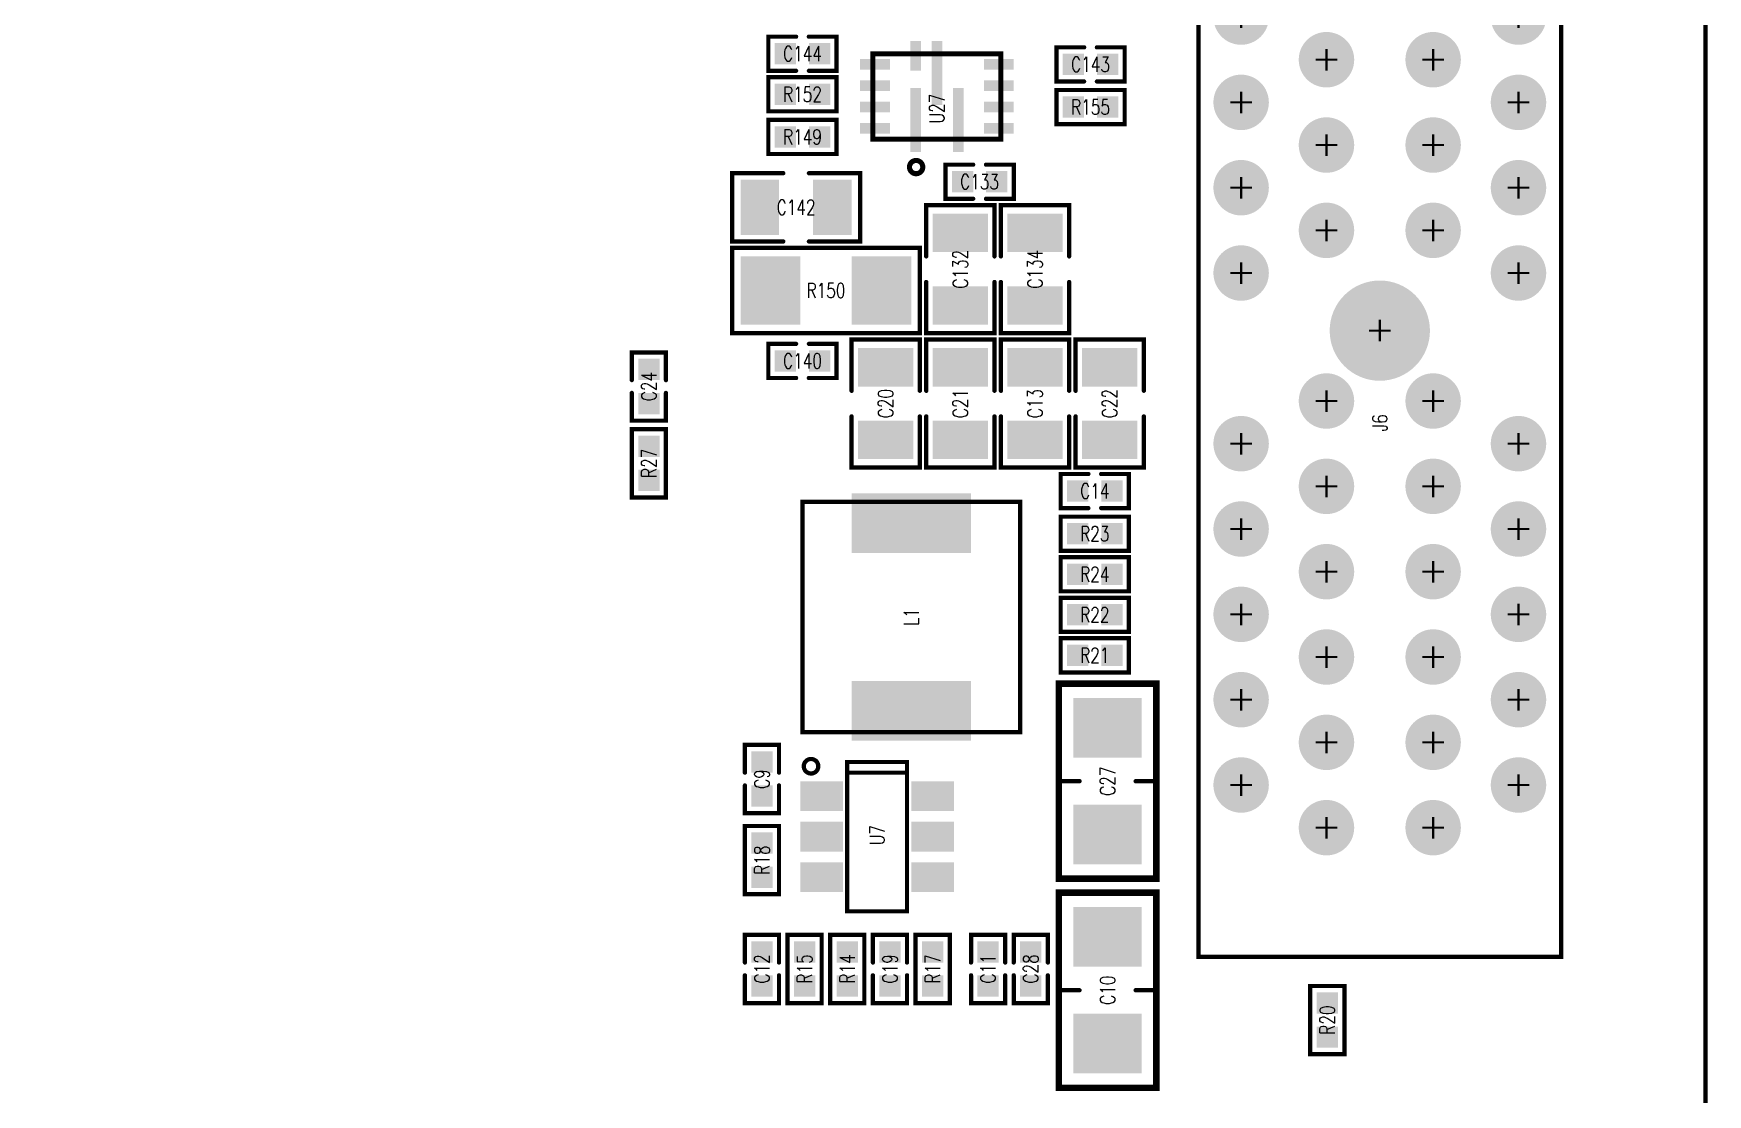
# Model space of a CAD drawing. Extents: x -4 to 157, y -7 to 87.
# Drawn here: x 117.33 to 156.56, y 36.11 to 60.98 of the extents above; entities that cross this region are included whole.
import ezdxf
from ezdxf.enums import TextEntityAlignment as Align

# ---------------------------------------------------------------- set-up
doc = ezdxf.new("R2010")
doc.units = 0
for name, color, linetype in [('BOARD_OUTLINE_00', 254, 'CONTINUOUS'), ('DRIL_PLTE_THRU_01', 3, 'CONTINUOUS'), ('DRIL_PLTE_THRU_02', 171, 'CONTINUOUS'), ('DRIL_PLTE_THRU_03', 222, 'CONTINUOUS'), ('DRIL_PLTE_THRU_04', 2, 'CONTINUOUS'), ('DRIL_SYMBOL', 254, 'CONTINUOUS'), ('PADS_BOT', 56, 'CONTINUOUS'), ('PADS_INNER', 96, 'CONTINUOUS'), ('PADS_TOP', 96, 'CONTINUOUS'), ('PART_NAME_126', 6, 'CONTINUOUS'), ('PART_TOP_2DLINE_00', 255, 'CONTINUOUS'), ('PART_TOP_2DLINE_126', 255, 'CONTINUOUS')]:
    doc.layers.add(name, color=color, linetype=linetype)
doc.styles.add('W0$05', font='simplex', dxfattribs={"width": 0.75})

# ---------------------------------------------------------------- blocks, each defined once
blk = doc.blocks.new('BOARD_5')
at = {"layer": 'BOARD_OUTLINE_00', "const_width": 0.1}
blk.add_lwpolyline([(0, -3.5, -0.414214), (3.5, 0), (156.51, 0, -0.414214), (160.01, -3.5), (160.01, -86.52, -0.414214), (156.51, -90.02), (3.5, -90.02, -0.414214), (0, -86.52)], format="xyb", close=True, dxfattribs=at)
blk = doc.blocks.new('SMOOTH_0$1016')
at = {"const_width": 0.0508}
blk.add_lwpolyline([(-0.0254, 0, 1), (0.0254, 0, 1)], format="xyb", close=True, dxfattribs=at)
blk = doc.blocks.new('SMOOTH_0$1524')
at = {"const_width": 0.0762}
blk.add_lwpolyline([(-0.0381, 0, 1), (0.0381, 0, 1)], format="xyb", close=True, dxfattribs=at)
blk = doc.blocks.new('PART_BODY_TOP_277')
at = {"layer": 'PART_TOP_2DLINE_126', "const_width": 0.152}
blk.add_lwpolyline([(-2.286, -1.143), (-2.286, 1.143), (2.286, 1.143), (2.286, -1.143)], close=True, dxfattribs=at)
at = {"layer": 'PART_TOP_2DLINE_126', "const_width": 0.102}
for points in [[(0, 1.166), (0, 0.658)], [(0, -1.166), (0, -0.658)]]:
    blk.add_lwpolyline(points, dxfattribs=at)
at = {"layer": 'PART_TOP_2DLINE_126'}
for name, p in [('SMOOTH_0$1524', (-2.286, 1.143)), ('SMOOTH_0$1016', (0, 1.166)), ('SMOOTH_0$1524', (2.286, 1.143)), ('SMOOTH_0$1016', (0, 0.658)), ('SMOOTH_0$1016', (0, -0.658)), ('SMOOTH_0$1524', (-2.286, -1.143)), ('SMOOTH_0$1016', (0, -1.166)), ('SMOOTH_0$1524', (2.286, -1.143))]:
    blk.add_blockref(name, p, dxfattribs=at)
blk = doc.blocks.new('DRIL_HOLE_0')
blk.add_lwpolyline([(0, 0, 1), (0, 0, 1)], format="xyb", close=True)
blk = doc.blocks.new('PAD_0')
blk.add_lwpolyline([(0, 0, 1), (0, 0, 1)], format="xyb", close=True)
blk = doc.blocks.new('PAD_13')
at = {"const_width": 1.397}
blk.add_lwpolyline([(-0.8001, 0), (0.8001, 0)], dxfattribs=at)
blk = doc.blocks.new('STK_TOP_9')
at = {"layer": 'DRIL_PLTE_THRU_01'}
blk.add_blockref('DRIL_HOLE_0', (0, 0), dxfattribs=at)
at = {"layer": 'DRIL_PLTE_THRU_02'}
blk.add_blockref('DRIL_HOLE_0', (0, 0), dxfattribs=at)
at = {"layer": 'DRIL_PLTE_THRU_03'}
blk.add_blockref('DRIL_HOLE_0', (0, 0), dxfattribs=at)
at = {"layer": 'DRIL_PLTE_THRU_04'}
blk.add_blockref('DRIL_HOLE_0', (0, 0), dxfattribs=at)
at = {"layer": 'PADS_BOT'}
blk.add_blockref('PAD_0', (0, 0), dxfattribs=at)
at = {"layer": 'PADS_INNER'}
blk.add_blockref('PAD_0', (0, 0), dxfattribs=at)
at = {"layer": 'PADS_TOP', "rotation": 90}
blk.add_blockref('PAD_13', (0, 0), dxfattribs=at)
blk = doc.blocks.new('SYM_TOP_7')
for name, p in [('PART_BODY_TOP_277', (0, 0)), ('STK_TOP_9', (-1.249934, 0)), ('STK_TOP_9', (1.249934, 0))]:
    blk.add_blockref(name, p)
blk = doc.blocks.new('PART_TOP_4')
blk.add_blockref('SYM_TOP_7', (0, 0))
at = {"layer": 'PART_NAME_126', "style": 'W0$05', "width": 0.75}
blk.add_text('C10', height=0.35, rotation=180, dxfattribs=at).set_placement((0, 0), align=Align.MIDDLE_CENTER)
blk = doc.blocks.new('SMOOTH_0$1')
at = {"const_width": 0.05}
blk.add_lwpolyline([(-0.025, 0, 1), (0.025, 0, 1)], format="xyb", close=True, dxfattribs=at)
blk = doc.blocks.new('PART_BODY_TOP_275')
at = {"layer": 'PART_TOP_2DLINE_126', "const_width": 0.1}
for points in [[(-0.15, 0.4), (-0.8, 0.4), (-0.8, -0.4), (-0.15, -0.4)], [(0.15, -0.4), (0.8, -0.4), (0.8, 0.4), (0.15, 0.4)]]:
    blk.add_lwpolyline(points, dxfattribs=at)
at = {"layer": 'PART_TOP_2DLINE_126'}
for p in [(-0.8, 0.4), (-0.15, 0.4), (0.15, 0.4), (0.8, 0.4), (-0.8, -0.4), (-0.15, -0.4), (0.15, -0.4), (0.8, -0.4)]:
    blk.add_blockref('SMOOTH_0$1', p, dxfattribs=at)
blk = doc.blocks.new('PAD_11')
at = {"const_width": 0.5}
blk.add_lwpolyline([(-0.25, 0), (0.25, 0)], dxfattribs=at)
blk = doc.blocks.new('STK_TOP_7')
at = {"layer": 'DRIL_PLTE_THRU_01'}
blk.add_blockref('DRIL_HOLE_0', (0, 0), dxfattribs=at)
at = {"layer": 'DRIL_PLTE_THRU_02'}
blk.add_blockref('DRIL_HOLE_0', (0, 0), dxfattribs=at)
at = {"layer": 'DRIL_PLTE_THRU_03'}
blk.add_blockref('DRIL_HOLE_0', (0, 0), dxfattribs=at)
at = {"layer": 'DRIL_PLTE_THRU_04'}
blk.add_blockref('DRIL_HOLE_0', (0, 0), dxfattribs=at)
at = {"layer": 'PADS_BOT'}
blk.add_blockref('PAD_0', (0, 0), dxfattribs=at)
at = {"layer": 'PADS_INNER'}
blk.add_blockref('PAD_0', (0, 0), dxfattribs=at)
at = {"layer": 'PADS_TOP'}
blk.add_blockref('PAD_11', (0, 0), dxfattribs=at)
blk = doc.blocks.new('SYM_TOP_5')
for name, p in [('PART_BODY_TOP_275', (0, 0)), ('STK_TOP_7', (-0.4, 0)), ('STK_TOP_7', (0.4, 0))]:
    blk.add_blockref(name, p)
blk = doc.blocks.new('PART_TOP_10')
blk.add_blockref('SYM_TOP_5', (0, 0))
at = {"layer": 'PART_NAME_126', "style": 'W0$05', "width": 0.75}
blk.add_text('C11', height=0.35, rotation=180, dxfattribs=at).set_placement((0, 0), align=Align.MIDDLE_CENTER)
blk = doc.blocks.new('PART_TOP_16')
blk.add_blockref('SYM_TOP_5', (0, 0))
at = {"layer": 'PART_NAME_126', "style": 'W0$05', "width": 0.75}
blk.add_text('C12', height=0.35, dxfattribs=at).set_placement((0, 0), align=Align.MIDDLE_CENTER)
blk = doc.blocks.new('PART_BODY_TOP_280')
at = {"layer": 'PART_TOP_2DLINE_126', "const_width": 0.1}
for points in [[(-0.3, 0.8), (-1.5, 0.8), (-1.5, -0.8), (-0.3, -0.8)], [(0.3, 0.8), (1.5, 0.8), (1.5, -0.8), (0.3, -0.8)]]:
    blk.add_lwpolyline(points, dxfattribs=at)
at = {"layer": 'PART_TOP_2DLINE_126'}
for p in [(-1.5, 0.8), (-0.3, 0.8), (0.3, 0.8), (1.5, 0.8), (-1.5, -0.8), (-0.3, -0.8), (0.3, -0.8), (1.5, -0.8)]:
    blk.add_blockref('SMOOTH_0$1', p, dxfattribs=at)
blk = doc.blocks.new('PAD_15')
at = {"const_width": 0.9}
blk.add_lwpolyline([(-0.65, 0), (0.65, 0)], dxfattribs=at)
blk = doc.blocks.new('STK_TOP_12')
at = {"layer": 'DRIL_PLTE_THRU_01'}
blk.add_blockref('DRIL_HOLE_0', (0, 0), dxfattribs=at)
at = {"layer": 'DRIL_PLTE_THRU_02'}
blk.add_blockref('DRIL_HOLE_0', (0, 0), dxfattribs=at)
at = {"layer": 'DRIL_PLTE_THRU_03'}
blk.add_blockref('DRIL_HOLE_0', (0, 0), dxfattribs=at)
at = {"layer": 'DRIL_PLTE_THRU_04'}
blk.add_blockref('DRIL_HOLE_0', (0, 0), dxfattribs=at)
at = {"layer": 'PADS_BOT'}
blk.add_blockref('PAD_0', (0, 0), dxfattribs=at)
at = {"layer": 'PADS_INNER'}
blk.add_blockref('PAD_0', (0, 0), dxfattribs=at)
at = {"layer": 'PADS_TOP', "rotation": 90}
blk.add_blockref('PAD_15', (0, 0), dxfattribs=at)
blk = doc.blocks.new('SYM_TOP_10')
for name, p in [('PART_BODY_TOP_280', (0, 0)), ('STK_TOP_12', (-0.85, 0)), ('STK_TOP_12', (0.85, 0))]:
    blk.add_blockref(name, p)
blk = doc.blocks.new('PART_TOP_21')
blk.add_blockref('SYM_TOP_10', (0, 0))
at = {"layer": 'PART_NAME_126', "style": 'W0$05', "width": 0.75}
blk.add_text('C13', height=0.35, dxfattribs=at).set_placement((0, 0), align=Align.MIDDLE_CENTER)
blk = doc.blocks.new('PART_TOP_24')
blk.add_blockref('SYM_TOP_10', (0, 0))
at = {"layer": 'PART_NAME_126', "style": 'W0$05', "width": 0.75}
blk.add_text('C132', height=0.35, rotation=180, dxfattribs=at).set_placement((0, 0), align=Align.MIDDLE_CENTER)
blk = doc.blocks.new('PART_TOP_25')
blk.add_blockref('SYM_TOP_5', (0, 0))
at = {"layer": 'PART_NAME_126', "style": 'W0$05', "width": 0.75}
blk.add_text('C133', height=0.35, dxfattribs=at).set_placement((0, 0), align=Align.MIDDLE_CENTER)
blk = doc.blocks.new('PART_TOP_26')
blk.add_blockref('SYM_TOP_10', (0, 0))
at = {"layer": 'PART_NAME_126', "style": 'W0$05', "width": 0.75}
blk.add_text('C134', height=0.35, rotation=180, dxfattribs=at).set_placement((0, 0), align=Align.MIDDLE_CENTER)
blk = doc.blocks.new('PART_TOP_32')
blk.add_blockref('SYM_TOP_5', (0, 0))
at = {"layer": 'PART_NAME_126', "style": 'W0$05', "width": 0.75}
blk.add_text('C14', height=0.35, dxfattribs=at).set_placement((0, 0), align=Align.MIDDLE_CENTER)
blk = doc.blocks.new('PART_TOP_33')
blk.add_blockref('SYM_TOP_5', (0, 0))
at = {"layer": 'PART_NAME_126', "style": 'W0$05', "width": 0.75}
blk.add_text('C140', height=0.35, dxfattribs=at).set_placement((0, 0), align=Align.MIDDLE_CENTER)
blk = doc.blocks.new('PART_TOP_35')
blk.add_blockref('SYM_TOP_10', (0, 0))
at = {"layer": 'PART_NAME_126', "style": 'W0$05', "width": 0.75}
blk.add_text('C142', height=0.35, dxfattribs=at).set_placement((0, 0), align=Align.MIDDLE_CENTER)
blk = doc.blocks.new('PART_TOP_36')
blk.add_blockref('SYM_TOP_5', (0, 0))
at = {"layer": 'PART_NAME_126', "style": 'W0$05', "width": 0.75}
blk.add_text('C143', height=0.35, dxfattribs=at).set_placement((0, 0), align=Align.MIDDLE_CENTER)
blk = doc.blocks.new('PART_TOP_37')
blk.add_blockref('SYM_TOP_5', (0, 0))
at = {"layer": 'PART_NAME_126', "style": 'W0$05', "width": 0.75}
blk.add_text('C144', height=0.35, rotation=180, dxfattribs=at).set_placement((0, 0), align=Align.MIDDLE_CENTER)
blk = doc.blocks.new('PART_TOP_65')
blk.add_blockref('SYM_TOP_5', (0, 0))
at = {"layer": 'PART_NAME_126', "style": 'W0$05', "width": 0.75}
blk.add_text('C19', height=0.35, rotation=180, dxfattribs=at).set_placement((0, 0), align=Align.MIDDLE_CENTER)
blk = doc.blocks.new('PART_TOP_66')
blk.add_blockref('SYM_TOP_10', (0, 0))
at = {"layer": 'PART_NAME_126', "style": 'W0$05', "width": 0.75}
blk.add_text('C20', height=0.35, dxfattribs=at).set_placement((0, 0), align=Align.MIDDLE_CENTER)
blk = doc.blocks.new('PART_TOP_67')
blk.add_blockref('SYM_TOP_10', (0, 0))
at = {"layer": 'PART_NAME_126', "style": 'W0$05', "width": 0.75}
blk.add_text('C21', height=0.35, dxfattribs=at).set_placement((0, 0), align=Align.MIDDLE_CENTER)
blk = doc.blocks.new('PART_TOP_68')
blk.add_blockref('SYM_TOP_10', (0, 0))
at = {"layer": 'PART_NAME_126', "style": 'W0$05', "width": 0.75}
blk.add_text('C22', height=0.35, dxfattribs=at).set_placement((0, 0), align=Align.MIDDLE_CENTER)
blk = doc.blocks.new('PART_TOP_69')
blk.add_blockref('SYM_TOP_7', (0, 0))
at = {"layer": 'PART_NAME_126', "style": 'W0$05', "width": 0.75}
blk.add_text('C27', height=0.35, dxfattribs=at).set_placement((0, 0), align=Align.MIDDLE_CENTER)
blk = doc.blocks.new('PART_TOP_70')
blk.add_blockref('SYM_TOP_5', (0, 0))
at = {"layer": 'PART_NAME_126', "style": 'W0$05', "width": 0.75}
blk.add_text('C28', height=0.35, rotation=180, dxfattribs=at).set_placement((0, 0), align=Align.MIDDLE_CENTER)
blk = doc.blocks.new('PART_TOP_121')
blk.add_blockref('SYM_TOP_5', (0, 0))
at = {"layer": 'PART_NAME_126', "style": 'W0$05', "width": 0.75}
blk.add_text('C9', height=0.35, dxfattribs=at).set_placement((0, 0), align=Align.MIDDLE_CENTER)
blk = doc.blocks.new('PART_BODY_TOP_301')
at = {"layer": 'PART_TOP_2DLINE_126', "const_width": 0.102}
blk.add_lwpolyline([(-14.675, 4.25), (10.35, 4.25), (10.35, -4.25), (-14.675, -4.25)], close=True, dxfattribs=at)
at = {"layer": 'PART_TOP_2DLINE_126'}
for p in [(-14.675, 4.25), (10.35, 4.25), (-14.675, -4.25), (10.35, -4.25)]:
    blk.add_blockref('SMOOTH_0$1016', p, dxfattribs=at)
blk = doc.blocks.new('DRIL_SYMBOL_0$75')
at = {"layer": 'DRIL_SYMBOL', "const_width": 0.0508}
for points in [[(-0.254, 0), (0.254, 0)], [(0, -0.254), (0, 0.254)]]:
    blk.add_lwpolyline(points, dxfattribs=at)
blk = doc.blocks.new('DRIL_HOLE_0$75')
at = {"const_width": 0.375}
blk.add_lwpolyline([(-0.1875, 0, 1), (0.1875, 0, 1)], format="xyb", close=True, dxfattribs=at)
blk.add_blockref('DRIL_SYMBOL_0$75', (0, 0))
blk = doc.blocks.new('PAD_30')
at = {"const_width": 0.65}
blk.add_lwpolyline([(0, -0.325, 1), (0, 0.325, 1)], format="xyb", close=True, dxfattribs=at)
blk = doc.blocks.new('STK_TOP_47')
at = {"layer": 'DRIL_PLTE_THRU_01'}
blk.add_blockref('DRIL_HOLE_0$75', (0, 0), dxfattribs=at)
at = {"layer": 'DRIL_PLTE_THRU_02'}
blk.add_blockref('DRIL_HOLE_0$75', (0, 0), dxfattribs=at)
at = {"layer": 'DRIL_PLTE_THRU_03'}
blk.add_blockref('DRIL_HOLE_0$75', (0, 0), dxfattribs=at)
at = {"layer": 'DRIL_PLTE_THRU_04'}
blk.add_blockref('DRIL_HOLE_0$75', (0, 0), dxfattribs=at)
at = {"layer": 'PADS_BOT'}
blk.add_blockref('PAD_30', (0, 0), dxfattribs=at)
at = {"layer": 'PADS_INNER'}
blk.add_blockref('PAD_30', (0, 0), dxfattribs=at)
at = {"layer": 'PADS_TOP'}
blk.add_blockref('PAD_30', (0, 0), dxfattribs=at)
blk = doc.blocks.new('DRIL_SYMBOL_2$35')
at = {"layer": 'DRIL_SYMBOL', "const_width": 0.0508}
for points in [[(-0.254, 0), (0.254, 0)], [(0, -0.254), (0, 0.254)]]:
    blk.add_lwpolyline(points, dxfattribs=at)
blk = doc.blocks.new('DRIL_HOLE_2$35')
at = {"const_width": 1.175}
blk.add_lwpolyline([(-0.5875, 0, 1), (0.5875, 0, 1)], format="xyb", close=True, dxfattribs=at)
blk.add_blockref('DRIL_SYMBOL_2$35', (0, 0))
blk = doc.blocks.new('PAD_54')
at = {"const_width": 1.175}
blk.add_lwpolyline([(0, -0.5875, 1), (0, 0.5875, 1)], format="xyb", close=True, dxfattribs=at)
blk = doc.blocks.new('STK_TOP_48')
at = {"layer": 'DRIL_PLTE_THRU_01'}
blk.add_blockref('DRIL_HOLE_2$35', (0, 0), dxfattribs=at)
at = {"layer": 'DRIL_PLTE_THRU_02'}
blk.add_blockref('DRIL_HOLE_2$35', (0, 0), dxfattribs=at)
at = {"layer": 'DRIL_PLTE_THRU_03'}
blk.add_blockref('DRIL_HOLE_2$35', (0, 0), dxfattribs=at)
at = {"layer": 'DRIL_PLTE_THRU_04'}
blk.add_blockref('DRIL_HOLE_2$35', (0, 0), dxfattribs=at)
at = {"layer": 'PADS_BOT'}
blk.add_blockref('PAD_54', (0, 0), dxfattribs=at)
at = {"layer": 'PADS_INNER'}
blk.add_blockref('PAD_54', (0, 0), dxfattribs=at)
at = {"layer": 'PADS_TOP'}
blk.add_blockref('PAD_54', (0, 0), dxfattribs=at)
blk = doc.blocks.new('SYM_TOP_31')
for name, p in [('PART_BODY_TOP_301', (0, 0)), ('STK_TOP_47', (-10.65, 3.25)), ('STK_TOP_47', (-8.65, 3.25)), ('STK_TOP_47', (-6.65, 3.25)), ('STK_TOP_47', (-4.65, 3.25)), ('STK_TOP_47', (-2.65, 3.25)), ('STK_TOP_47', (1.35, 3.25)), ('STK_TOP_47', (3.35, 3.25)), ('STK_TOP_47', (5.35, 3.25)), ('STK_TOP_47', (7.35, 3.25)), ('STK_TOP_47', (-11.65, 1.25)), ('STK_TOP_47', (-9.65, 1.25)), ('STK_TOP_47', (-7.65, 1.25)), ('STK_TOP_47', (-5.65, 1.25)), ('STK_TOP_47', (-3.65, 1.25)), ('STK_TOP_47', (-1.65, 1.25)), ('STK_TOP_47', (2.35, 1.25)), ('STK_TOP_47', (4.35, 1.25)), ('STK_TOP_47', (6.35, 1.25)), ('STK_TOP_48', (0, 0)), ('STK_TOP_48', (9.15, 0)), ('STK_TOP_47', (-11.65, -1.25)), ('STK_TOP_47', (-9.65, -1.25)), ('STK_TOP_47', (-7.65, -1.25)), ('STK_TOP_47', (-5.65, -1.25)), ('STK_TOP_47', (-3.65, -1.25)), ('STK_TOP_47', (-1.65, -1.25)), ('STK_TOP_47', (2.35, -1.25)), ('STK_TOP_47', (4.35, -1.25)), ('STK_TOP_47', (6.35, -1.25)), ('STK_TOP_47', (-10.65, -3.25)), ('STK_TOP_47', (-8.65, -3.25)), ('STK_TOP_47', (-6.65, -3.25)), ('STK_TOP_47', (-4.65, -3.25)), ('STK_TOP_47', (-2.65, -3.25)), ('STK_TOP_47', (1.35, -3.25)), ('STK_TOP_47', (3.35, -3.25)), ('STK_TOP_47', (5.35, -3.25)), ('STK_TOP_47', (7.35, -3.25))]:
    blk.add_blockref(name, p)
blk = doc.blocks.new('PART_TOP_197')
blk.add_blockref('SYM_TOP_31', (0, 0))
at = {"layer": 'PART_NAME_126', "style": 'W0$05', "width": 0.75}
blk.add_text('J6', height=0.35, dxfattribs=at).set_placement((-2.1625, 0), align=Align.MIDDLE_CENTER)
blk = doc.blocks.new('PART_BODY_TOP_303')
at = {"layer": 'PART_TOP_2DLINE_126', "const_width": 0.1}
blk.add_lwpolyline([(-2.7, 2.55), (2.7, 2.55), (2.7, -2.55), (-2.7, -2.55)], close=True, dxfattribs=at)
at = {"layer": 'PART_TOP_2DLINE_126'}
for p in [(-2.7, 2.55), (2.7, 2.55), (-2.7, -2.55), (2.7, -2.55)]:
    blk.add_blockref('SMOOTH_0$1', p, dxfattribs=at)
blk = doc.blocks.new('PAD_58')
at = {"const_width": 1.4}
blk.add_lwpolyline([(-1.4, 0), (1.4, 0)], dxfattribs=at)
blk = doc.blocks.new('STK_TOP_52')
at = {"layer": 'DRIL_PLTE_THRU_01'}
blk.add_blockref('DRIL_HOLE_0', (0, 0), dxfattribs=at)
at = {"layer": 'DRIL_PLTE_THRU_02'}
blk.add_blockref('DRIL_HOLE_0', (0, 0), dxfattribs=at)
at = {"layer": 'DRIL_PLTE_THRU_03'}
blk.add_blockref('DRIL_HOLE_0', (0, 0), dxfattribs=at)
at = {"layer": 'DRIL_PLTE_THRU_04'}
blk.add_blockref('DRIL_HOLE_0', (0, 0), dxfattribs=at)
at = {"layer": 'PADS_BOT'}
blk.add_blockref('PAD_0', (0, 0), dxfattribs=at)
at = {"layer": 'PADS_INNER'}
blk.add_blockref('PAD_0', (0, 0), dxfattribs=at)
at = {"layer": 'PADS_TOP', "rotation": 90}
blk.add_blockref('PAD_58', (0, 0), dxfattribs=at)
blk = doc.blocks.new('SYM_TOP_33')
for name, p in [('PART_BODY_TOP_303', (0, 0)), ('STK_TOP_52', (-2.2, 0)), ('STK_TOP_52', (2.2, 0))]:
    blk.add_blockref(name, p)
blk = doc.blocks.new('PART_TOP_200')
blk.add_blockref('SYM_TOP_33', (0, 0))
at = {"layer": 'PART_NAME_126', "style": 'W0$05', "width": 0.75}
blk.add_text('L1', height=0.35, dxfattribs=at).set_placement((0, 0), align=Align.MIDDLE_CENTER)
blk = doc.blocks.new('PART_BODY_TOP_290')
at = {"layer": 'PART_TOP_2DLINE_126', "const_width": 0.1}
blk.add_lwpolyline([(-0.8, 0.4), (0.8, 0.4), (0.8, -0.4), (-0.8, -0.4)], close=True, dxfattribs=at)
at = {"layer": 'PART_TOP_2DLINE_126'}
for p in [(-0.8, 0.4), (0.8, 0.4), (-0.8, -0.4), (0.8, -0.4)]:
    blk.add_blockref('SMOOTH_0$1', p, dxfattribs=at)
blk = doc.blocks.new('SYM_TOP_20')
for name, p in [('PART_BODY_TOP_290', (0, 0)), ('STK_TOP_7', (-0.4, 0)), ('STK_TOP_7', (0.4, 0))]:
    blk.add_blockref(name, p)
blk = doc.blocks.new('PART_TOP_258')
blk.add_blockref('SYM_TOP_20', (0, 0))
at = {"layer": 'PART_NAME_126', "style": 'W0$05', "width": 0.75}
blk.add_text('R14', height=0.35, dxfattribs=at).set_placement((0, 0), align=Align.MIDDLE_CENTER)
blk = doc.blocks.new('PART_TOP_265')
blk.add_blockref('SYM_TOP_20', (0, 0))
at = {"layer": 'PART_NAME_126', "style": 'W0$05', "width": 0.75}
blk.add_text('R149', height=0.35, rotation=180, dxfattribs=at).set_placement((0, 0), align=Align.MIDDLE_CENTER)
blk = doc.blocks.new('PART_TOP_266')
blk.add_blockref('SYM_TOP_20', (0, 0))
at = {"layer": 'PART_NAME_126', "style": 'W0$05', "width": 0.75}
blk.add_text('R15', height=0.35, dxfattribs=at).set_placement((0, 0), align=Align.MIDDLE_CENTER)
blk = doc.blocks.new('PART_BODY_TOP_311')
at = {"layer": 'PART_TOP_2DLINE_126', "const_width": 0.1}
blk.add_lwpolyline([(2.2, -1), (2.2, 1), (-2.2, 1), (-2.2, -1)], close=True, dxfattribs=at)
at = {"layer": 'PART_TOP_2DLINE_126'}
for p in [(-2.2, 1), (2.2, 1), (-2.2, -1), (2.2, -1)]:
    blk.add_blockref('SMOOTH_0$1', p, dxfattribs=at)
blk = doc.blocks.new('PAD_68')
at = {"const_width": 1.4}
blk.add_lwpolyline([(-0.8, 0), (0.8, 0)], dxfattribs=at)
blk = doc.blocks.new('STK_TOP_61')
at = {"layer": 'DRIL_PLTE_THRU_01'}
blk.add_blockref('DRIL_HOLE_0', (0, 0), dxfattribs=at)
at = {"layer": 'DRIL_PLTE_THRU_02'}
blk.add_blockref('DRIL_HOLE_0', (0, 0), dxfattribs=at)
at = {"layer": 'DRIL_PLTE_THRU_03'}
blk.add_blockref('DRIL_HOLE_0', (0, 0), dxfattribs=at)
at = {"layer": 'DRIL_PLTE_THRU_04'}
blk.add_blockref('DRIL_HOLE_0', (0, 0), dxfattribs=at)
at = {"layer": 'PADS_BOT'}
blk.add_blockref('PAD_0', (0, 0), dxfattribs=at)
at = {"layer": 'PADS_INNER'}
blk.add_blockref('PAD_0', (0, 0), dxfattribs=at)
at = {"layer": 'PADS_TOP', "rotation": 90}
blk.add_blockref('PAD_68', (0, 0), dxfattribs=at)
blk = doc.blocks.new('SYM_TOP_41')
for name, p in [('STK_TOP_61', (-1.3, 0)), ('STK_TOP_61', (1.3, 0)), ('PART_BODY_TOP_311', (0, 0))]:
    blk.add_blockref(name, p)
blk = doc.blocks.new('PART_TOP_267')
blk.add_blockref('SYM_TOP_41', (0, 0))
at = {"layer": 'PART_NAME_126', "style": 'W0$05', "width": 0.75}
blk.add_text('R150', height=0.35, rotation=180, dxfattribs=at).set_placement((0, 0), align=Align.MIDDLE_CENTER)
blk = doc.blocks.new('PART_TOP_269')
blk.add_blockref('SYM_TOP_20', (0, 0))
at = {"layer": 'PART_NAME_126', "style": 'W0$05', "width": 0.75}
blk.add_text('R152', height=0.35, dxfattribs=at).set_placement((0, 0), align=Align.MIDDLE_CENTER)
blk = doc.blocks.new('PART_TOP_272')
blk.add_blockref('SYM_TOP_20', (0, 0))
at = {"layer": 'PART_NAME_126', "style": 'W0$05', "width": 0.75}
blk.add_text('R155', height=0.35, rotation=180, dxfattribs=at).set_placement((0, 0), align=Align.MIDDLE_CENTER)
blk = doc.blocks.new('PART_TOP_287')
blk.add_blockref('SYM_TOP_20', (0, 0))
at = {"layer": 'PART_NAME_126', "style": 'W0$05', "width": 0.75}
blk.add_text('R17', height=0.35, rotation=180, dxfattribs=at).set_placement((0, 0), align=Align.MIDDLE_CENTER)
blk = doc.blocks.new('PART_TOP_298')
blk.add_blockref('SYM_TOP_20', (0, 0))
at = {"layer": 'PART_NAME_126', "style": 'W0$05', "width": 0.75}
blk.add_text('R18', height=0.35, dxfattribs=at).set_placement((0, 0), align=Align.MIDDLE_CENTER)
blk = doc.blocks.new('PART_TOP_316')
blk.add_blockref('SYM_TOP_20', (0, 0))
at = {"layer": 'PART_NAME_126', "style": 'W0$05', "width": 0.75}
blk.add_text('R20', height=0.35, rotation=180, dxfattribs=at).set_placement((0, 0), align=Align.MIDDLE_CENTER)
blk = doc.blocks.new('PART_TOP_321')
blk.add_blockref('SYM_TOP_20', (0, 0))
at = {"layer": 'PART_NAME_126', "style": 'W0$05', "width": 0.75}
blk.add_text('R21', height=0.35, rotation=180, dxfattribs=at).set_placement((0, 0), align=Align.MIDDLE_CENTER)
blk = doc.blocks.new('PART_TOP_322')
blk.add_blockref('SYM_TOP_20', (0, 0))
at = {"layer": 'PART_NAME_126', "style": 'W0$05', "width": 0.75}
blk.add_text('R22', height=0.35, rotation=180, dxfattribs=at).set_placement((0, 0), align=Align.MIDDLE_CENTER)
blk = doc.blocks.new('PART_TOP_323')
blk.add_blockref('SYM_TOP_20', (0, 0))
at = {"layer": 'PART_NAME_126', "style": 'W0$05', "width": 0.75}
blk.add_text('R23', height=0.35, rotation=180, dxfattribs=at).set_placement((0, 0), align=Align.MIDDLE_CENTER)
blk = doc.blocks.new('PART_TOP_324')
blk.add_blockref('SYM_TOP_20', (0, 0))
at = {"layer": 'PART_NAME_126', "style": 'W0$05', "width": 0.75}
blk.add_text('R24', height=0.35, dxfattribs=at).set_placement((0, 0), align=Align.MIDDLE_CENTER)
blk = doc.blocks.new('SMOOTH_0$119888')
at = {"const_width": 0.059944}
blk.add_lwpolyline([(-0.029972, 0, 1), (0.029972, 0, 1)], format="xyb", close=True, dxfattribs=at)
blk = doc.blocks.new('PART_BODY_TOP_323')
at = {"layer": 'PART_TOP_2DLINE_00', "const_width": 0.12}
blk.add_lwpolyline([(1, 1.5), (-1, 1.5), (-1, -1.5), (1, -1.5)], close=True, dxfattribs=at)
blk.add_lwpolyline([(-1.501, 0.487, 1), (-1.812, 0.487, 1)], format="xyb", close=True, dxfattribs=at)
at = {"layer": 'PART_TOP_2DLINE_00'}
for p in [(-1, 1.5), (1, 1.5), (-1, -1.5), (1, -1.5)]:
    blk.add_blockref('SMOOTH_0$119888', p, dxfattribs=at)
blk = doc.blocks.new('PAD_84')
at = {"const_width": 0.250012}
blk.add_lwpolyline([(-0.749998, 0), (0.749998, 0)], dxfattribs=at)
blk = doc.blocks.new('STK_TOP_83')
at = {"layer": 'DRIL_PLTE_THRU_01'}
blk.add_blockref('DRIL_HOLE_0', (0, 0), dxfattribs=at)
at = {"layer": 'DRIL_PLTE_THRU_02'}
blk.add_blockref('DRIL_HOLE_0', (0, 0), dxfattribs=at)
at = {"layer": 'DRIL_PLTE_THRU_03'}
blk.add_blockref('DRIL_HOLE_0', (0, 0), dxfattribs=at)
at = {"layer": 'DRIL_PLTE_THRU_04'}
blk.add_blockref('DRIL_HOLE_0', (0, 0), dxfattribs=at)
at = {"layer": 'PADS_BOT'}
blk.add_blockref('PAD_0', (0, 0), dxfattribs=at)
at = {"layer": 'PADS_INNER'}
blk.add_blockref('PAD_0', (0, 0), dxfattribs=at)
at = {"layer": 'PADS_TOP'}
blk.add_blockref('PAD_84', (0, 0), dxfattribs=at)
blk = doc.blocks.new('PAD_85')
at = {"const_width": 0.25}
blk.add_lwpolyline([(-0.35, 0), (0.35, 0)], dxfattribs=at)
blk = doc.blocks.new('STK_TOP_82')
at = {"layer": 'DRIL_PLTE_THRU_01'}
blk.add_blockref('DRIL_HOLE_0', (0, 0), dxfattribs=at)
at = {"layer": 'DRIL_PLTE_THRU_02'}
blk.add_blockref('DRIL_HOLE_0', (0, 0), dxfattribs=at)
at = {"layer": 'DRIL_PLTE_THRU_03'}
blk.add_blockref('DRIL_HOLE_0', (0, 0), dxfattribs=at)
at = {"layer": 'DRIL_PLTE_THRU_04'}
blk.add_blockref('DRIL_HOLE_0', (0, 0), dxfattribs=at)
at = {"layer": 'PADS_BOT'}
blk.add_blockref('PAD_0', (0, 0), dxfattribs=at)
at = {"layer": 'PADS_INNER'}
blk.add_blockref('PAD_0', (0, 0), dxfattribs=at)
at = {"layer": 'PADS_TOP', "rotation": 90}
blk.add_blockref('PAD_85', (0, 0), dxfattribs=at)
blk = doc.blocks.new('STK_TOP_84')
at = {"layer": 'DRIL_PLTE_THRU_01'}
blk.add_blockref('DRIL_HOLE_0', (0, 0), dxfattribs=at)
at = {"layer": 'DRIL_PLTE_THRU_02'}
blk.add_blockref('DRIL_HOLE_0', (0, 0), dxfattribs=at)
at = {"layer": 'DRIL_PLTE_THRU_03'}
blk.add_blockref('DRIL_HOLE_0', (0, 0), dxfattribs=at)
at = {"layer": 'DRIL_PLTE_THRU_04'}
blk.add_blockref('DRIL_HOLE_0', (0, 0), dxfattribs=at)
at = {"layer": 'PADS_BOT'}
blk.add_blockref('PAD_0', (0, 0), dxfattribs=at)
at = {"layer": 'PADS_INNER'}
blk.add_blockref('PAD_0', (0, 0), dxfattribs=at)
at = {"layer": 'PADS_TOP'}
blk.add_blockref('PAD_85', (0, 0), dxfattribs=at)
blk = doc.blocks.new('SYM_TOP_53')
for name, p in [('STK_TOP_82', (-0.75, 1.45)), ('STK_TOP_82', (-0.25, 1.45)), ('STK_TOP_82', (0.25, 1.45)), ('STK_TOP_82', (0.75, 1.45)), ('PART_BODY_TOP_323', (0, 0)), ('STK_TOP_83', (-0.55, 0.5)), ('STK_TOP_84', (0.95, 0.5)), ('STK_TOP_83', (0.55, 0)), ('STK_TOP_83', (-0.55, -0.5)), ('STK_TOP_82', (-0.75, -1.45)), ('STK_TOP_82', (-0.25, -1.45)), ('STK_TOP_82', (0.25, -1.45)), ('STK_TOP_82', (0.75, -1.45))]:
    blk.add_blockref(name, p)
blk = doc.blocks.new('PART_TOP_415')
blk.add_blockref('SYM_TOP_53', (0, 0))
at = {"layer": 'PART_NAME_126', "style": 'W0$05', "width": 0.75}
blk.add_text('U27', height=0.35, dxfattribs=at).set_placement((-0.285756, 0), align=Align.MIDDLE_CENTER)
blk = doc.blocks.new('PART_BODY_TOP_325')
at = {"layer": 'PART_TOP_2DLINE_00', "const_width": 0.1}
blk.add_lwpolyline([(-1.75, -0.7), (1.75, -0.7), (1.75, 0.7), (-1.75, 0.7)], close=True, dxfattribs=at)
blk.add_lwpolyline([(-1.5, 0.7), (-1.5, -0.7)], dxfattribs=at)
blk.add_lwpolyline([(-1.82, -1.55, 1), (-1.48, -1.55, 1)], format="xyb", close=True, dxfattribs=at)
at = {"layer": 'PART_TOP_2DLINE_00'}
for p in [(-1.75, 0.7), (-1.5, 0.7), (1.75, 0.7), (-1.75, -0.7), (-1.5, -0.7), (1.75, -0.7)]:
    blk.add_blockref('SMOOTH_0$1', p, dxfattribs=at)
blk = doc.blocks.new('PAD_86')
at = {"const_width": 0.7}
blk.add_lwpolyline([(-0.5, 0), (0.5, 0)], dxfattribs=at)
blk = doc.blocks.new('STK_TOP_85')
at = {"layer": 'DRIL_PLTE_THRU_01'}
blk.add_blockref('DRIL_HOLE_0', (0, 0), dxfattribs=at)
at = {"layer": 'DRIL_PLTE_THRU_02'}
blk.add_blockref('DRIL_HOLE_0', (0, 0), dxfattribs=at)
at = {"layer": 'DRIL_PLTE_THRU_03'}
blk.add_blockref('DRIL_HOLE_0', (0, 0), dxfattribs=at)
at = {"layer": 'DRIL_PLTE_THRU_04'}
blk.add_blockref('DRIL_HOLE_0', (0, 0), dxfattribs=at)
at = {"layer": 'PADS_BOT'}
blk.add_blockref('PAD_0', (0, 0), dxfattribs=at)
at = {"layer": 'PADS_INNER'}
blk.add_blockref('PAD_0', (0, 0), dxfattribs=at)
at = {"layer": 'PADS_TOP', "rotation": 90}
blk.add_blockref('PAD_86', (0, 0), dxfattribs=at)
blk = doc.blocks.new('SYM_TOP_55')
for name, p in [('STK_TOP_85', (-0.95, 1.3)), ('STK_TOP_85', (0, 1.3)), ('STK_TOP_85', (0.95, 1.3)), ('PART_BODY_TOP_325', (0, 0)), ('STK_TOP_85', (-0.95, -1.3)), ('STK_TOP_85', (0, -1.3)), ('STK_TOP_85', (0.95, -1.3))]:
    blk.add_blockref(name, p)
blk = doc.blocks.new('PART_TOP_423')
blk.add_blockref('SYM_TOP_55', (0, 0))
at = {"layer": 'PART_NAME_126', "style": 'W0$05', "width": 0.75}
blk.add_text('U7', height=0.35, rotation=180, dxfattribs=at).set_placement((-0.035, 0), align=Align.MIDDLE_CENTER)
blk = doc.blocks.new('PART_TOP_490')
blk.add_blockref('SYM_TOP_5', (0, 0))
at = {"layer": 'PART_NAME_126', "style": 'W0$05', "width": 0.75}
blk.add_text('C24', height=0.35, rotation=180, dxfattribs=at).set_placement((0, 0), align=Align.MIDDLE_CENTER)
blk = doc.blocks.new('PART_TOP_497')
blk.add_blockref('SYM_TOP_20', (0, 0))
at = {"layer": 'PART_NAME_126', "style": 'W0$05', "width": 0.75}
blk.add_text('R27', height=0.35, dxfattribs=at).set_placement((0, 0), align=Align.MIDDLE_CENTER)

msp = doc.modelspace()

# ---------------------------------------------------------------- block references
for name, p in [('BOARD_5', (-3.5, 86.5)), ('PART_TOP_36', (142.1, 60.25)), ('PART_TOP_269', (135.35, 59.55)), ('PART_TOP_35', (135.2, 56.9)), ('PART_TOP_25', (139.5, 57.5)), ('PART_TOP_33', (135.35, 53.3)), ('PART_TOP_32', (142.2, 50.25)), ('PART_TOP_324', (142.2, 48.3))]:
    msp.add_blockref(name, p)
for name, p, rotation in [('PART_TOP_197', (148.88, 54.01), 90), ('PART_TOP_37', (135.35, 60.5), 180), ('PART_TOP_415', (138.5, 59.5), 90), ('PART_TOP_272', (142.1, 59.25), 180), ('PART_TOP_265', (135.35, 58.55), 180), ('PART_TOP_24', (139.05, 55.45), 270), ('PART_TOP_26', (140.8, 55.45), 270), ('PART_TOP_267', (135.9, 54.95), 180), ('PART_TOP_66', (137.3, 52.3), 90), ('PART_TOP_67', (139.05, 52.3), 90), ('PART_TOP_21', (140.8, 52.3), 90), ('PART_TOP_68', (142.55, 52.3), 90), ('PART_TOP_490', (131.75, 52.7), 270), ('PART_TOP_497', (131.75, 50.9), 90), ('PART_TOP_200', (137.9, 47.3), 90), ('PART_TOP_323', (142.2, 49.25), 180), ('PART_TOP_322', (142.2, 47.35), 180), ('PART_TOP_321', (142.2, 46.4), 180), ('PART_TOP_69', (142.5, 43.45), 90), ('PART_TOP_121', (134.4, 43.5), 90), ('PART_TOP_423', (137.1, 42.15), 270), ('PART_TOP_298', (134.4, 41.6), 90), ('PART_TOP_4', (142.5, 38.55), 270), ('PART_TOP_16', (134.4, 39.05), 90), ('PART_TOP_266', (135.4, 39.05), 90), ('PART_TOP_258', (136.4, 39.05), 90), ('PART_TOP_65', (137.4, 39.05), 270), ('PART_TOP_287', (138.4, 39.05), 270), ('PART_TOP_10', (139.7, 39.05), 270), ('PART_TOP_70', (140.7, 39.05), 270), ('PART_TOP_316', (147.65, 37.85), 270)]:
    msp.add_blockref(name, p, dxfattribs=dict(rotation=rotation))

doc.saveas('drawing.dxf')
